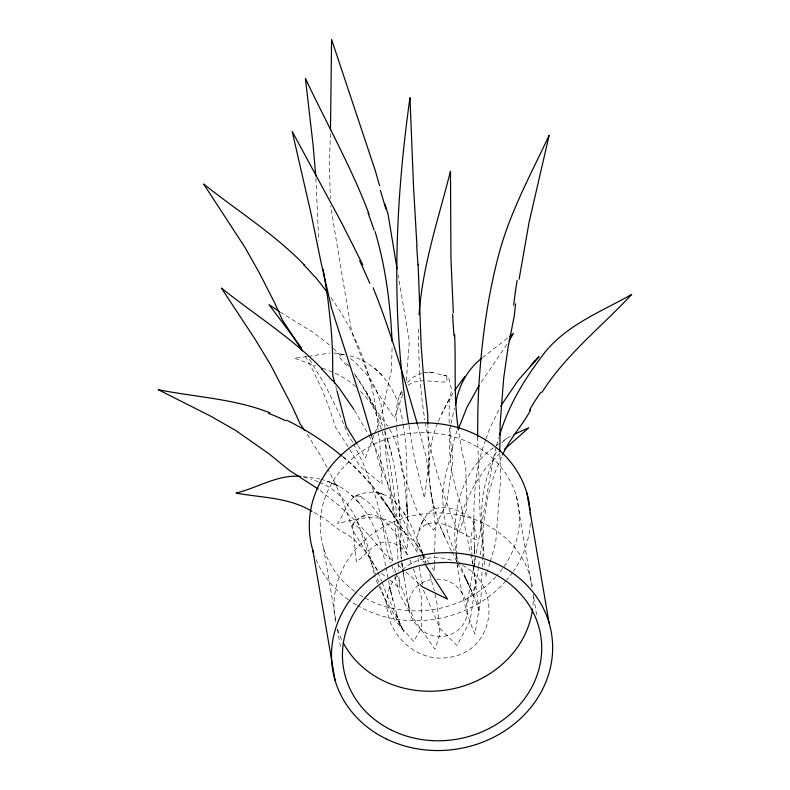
<?xml version="1.0" encoding="UTF-8"?>
<svg xmlns="http://www.w3.org/2000/svg" width="790" height="790" viewBox="0 0 790 790"><rect width="100%" height="100%" fill="white"/><g stroke="black" fill="none" stroke-linecap="round" stroke-linejoin="round"><path stroke-width="0.59" stroke-dasharray="3.95 2.96" d="M477.634 436.979L480.33 521.835L483.826 557.246M418.68 328.996C418.364 359.42 420.053 389.924 424.803 420.004M434.589 565.344L434.579 571.506L430.204 564.781M434.599 564.119L434.609 555.498M474.593 553.77L474.731 546.009L474.583 553.948M434.678 551.943L435.339 525.034L428.229 471.107L426.314 457.43L417.742 425.415M330.418 133.727L329.46 164.873L330.319 199.041M437.423 423.272C422.808 460.017 428.308 501.838 444.869 536.933L440.672 527.453M428.851 473.368L429.266 457.983M481.969 571.96L481.021 597.033L474.928 634.054C465.33 612.299 460.629 588.58 457.242 565.067M482.186 566.993L482.68 558.204M473.793 568.731L474.444 558.49M406.297 380.622L409.339 341.053L398.061 274.762M482.749 557.157L483.589 547.46L482.028 530.376A895.021 340.964 27.3 0 1 481.999 505.906C482.7 486.383 489.869 468.016 496.969 450.211M473.97 566.618L474.227 563.458M478.552 566.825L475.896 585.044L467.028 603.293C475.639 557.019 484.122 510.695 492.318 464.382A976.223 445.333 -3 0 1 496.258 446.587M478.701 565.699L479.579 558.925M450.863 424.645L449.421 440.089L449.49 449.668L451.357 468.895L455.534 488.082L461.538 507.17L464.273 523.958L470.475 553.267M451.031 423.46L454.497 408.252M473.25 569.738L473.901 565.551M480.152 554.787L482.858 539.827L484.329 517.341L488.181 494.866L494.955 472.558L502.075 456.067M452.749 447.703C448.355 466.426 440.86 484.951 443.111 504.692C444.128 520.561 447.989 536.163 454.211 550.778M449.234 423.124A917.753 103.342 67.6 0 1 449.135 420.823L449.243 402.525L451.574 389.895L449.194 379.437L447.999 377.265L447.199 376.149L443.782 375.28L446.765 375.991L447.041 381.847L440.484 382.123L426.63 380.8M472.835 563.625C472.292 551.015 467.808 536.084 475.096 524.758L473.714 519.109C461.202 511.377 442.331 500.969 428.96 512.601C418.621 523.316 415.352 539.136 417.614 553.593M489.968 562.707L487.351 571.535M490.294 561.562L495.735 542.355L500.623 479.283L499.823 452.887M487.025 572.622L485.722 576.976L485.287 572.315M485.534 440.01C472.153 475.57 473.329 514.073 474.652 551.39M485.939 438.894L489.928 428.131L499.468 408.44M402.841 394.2L394.398 418.088L371.784 383.95L351.728 331.948L348.479 312.949A654.367 4.296 81 0 1 343.107 281.22L330.615 205.963M401.913 390.902C395.741 401.024 396.076 413.259 396.56 424.674M374.085 434.984L365.424 457.775L357.801 445.254M374.974 432.772L380.02 420.971L391.376 370.609L392.107 347.432M438.332 421.169L449.164 399.296L454.171 391.277M352.952 523.928L352.557 525.261L356.369 561.937C366.688 554.639 375.349 539.195 389.885 542.295C397.498 543.767 404.391 549.238 408.055 556.012C398.871 537.082 377.195 496.367 353.15 523.691L356.507 520.571M449.164 399.296L441.501 413.792M399.464 396.007L401.31 392.521M420.932 524.718L423.983 519.168L422.225 522.348M418.512 531.719L419.836 529.448L423.707 525.992M506.874 344.42L480.903 382.716M475.876 482.749L485.949 467.808L499.853 453.391M501.67 442.854L506.706 438.381L515.199 433.858M396.778 575.722C368.031 611.272 405.724 664.617 448.503 657.458C496.683 651.424 502.954 585.123 461.469 564.85M402.377 569.768C415.866 557.375 436.317 554.708 453.322 560.811M418.631 585.044C392.837 606.207 422.551 647.188 451.327 634.123C480.419 621.908 466.001 577.628 436.623 579.208M407.393 382.498L413.2 377.156L421.781 373.374M482.483 357.594L508.977 337.004M493.483 447.733C460.59 470.85 451.534 513.944 455.791 551.815M496.248 445.639L499.013 443.546M422.374 553C412.726 527.216 397.251 483.046 361.228 493.878C347.047 496.663 345.339 513.648 337.478 523.365C356.428 519.672 377.729 511.821 395.089 524.787C405.191 533.171 416.379 541.13 421.584 553.78M506.706 438.381L501.917 441.6M408.025 385.194L413.624 382.054L423.223 380.652M421.356 583.415L424.99 581.243L432.249 579.238M361.218 517.114L367.933 514.557M354.532 496.347L357.722 495.794M427.815 523.711C446.232 519.03 460.817 535.087 477.407 539.916L472.993 521.716L472.973 518.754L473.714 519.109M308.278 356.409L329.786 353.051M307.132 356.626L294.245 358.166L315.595 365.81M432.594 372.594L424.744 372.623L432.594 372.594L446.765 375.991M333.913 352.972L345.467 354.848M302.955 476.538L319.743 479.007M339.601 353.604L344.539 355.233M320.868 479.342C360.882 488.082 379.625 530.09 385.787 566.746M349.901 355.885C380.385 363.321 399.069 392.887 402.801 422.611M322.389 368.16C334.338 372.426 346.267 377.808 355.569 386.636M318.34 481.91L312.06 479.086M319.377 482.344C338.199 489.474 351.343 506.508 358.739 524.679C363.933 541.308 369.049 557.819 375.704 573.945M313.956 512.552C326.616 518.329 335.592 529.211 348.222 534.998C360.724 543.984 370.006 556.723 376.949 570.321M280.322 312.168L313.087 332.363L331.05 346.129M320.236 490.472L338.782 505.373L355.727 521.084L370.984 537.476L384.858 554.353L394.417 562.075M381.471 573.333L385.155 576.285M389.717 579.998L399.908 588.362L398.703 574.468M342.86 456.956C375.102 483.273 396.165 519.652 418.493 554.106M397.795 564.939L403.236 569.659M343.028 456.64C369.75 478.069 389.203 506.588 406.672 535.669M419.204 583.869L404.125 570.439M374.312 367.992L383.012 376.149M333.429 348.37L341.813 357.238M360.457 391.475C371.32 401.804 378.805 414.839 388.088 426.452M357.159 500.85L360.23 504.05L351.797 495.261M361.297 497.433C383.792 510.31 387.831 539.402 393.094 562.618M346.731 363.281L349.447 366.886M383.14 499.576L380.731 496.16L400.352 525.952M354.266 373.512C366.076 390.072 375.833 408.144 383.14 427.133M309.483 359.302L325.085 385.056L339.888 414.908L347.166 432.93L353.021 442.913M330.921 297.534C358.64 336.244 375.181 382.192 377.995 429.701M419.164 555.133L424.516 563.369M422.769 553.464L408.578 532.035L379.931 465.853L372.564 439.359A751.892 89.26 66.9 0 0 371.616 435.991M423.391 554.402L429.582 563.833M386.922 504.84L394.901 517.095M307.29 434.332L320.187 454.951L327.416 468.036M355.51 375.852C393.558 429.296 393.726 496.456 401.33 558.925M354.552 410.454L368.446 434.51M348.064 446.755L335.483 427.123L329.637 409.052L322.34 390.349L313.255 370.905L304.663 354.907M377.729 570.38L353.278 531.206L344.025 503.892L335.79 484.784L327.939 469.023M349.753 449.52L359.934 466.288L382.123 484.28L379.852 443.664L378.41 433.157M403.315 511.851L409.941 523.178M365.622 390.862L374.104 406.465M457.687 563.181C465.725 579.05 474.938 594.821 479.283 612.201L473.467 568.346M353.555 443.941L363.272 463.523L375.132 495.587A1305.426 587.493 2.8 0 1 383.318 528.411L387.011 550.462L391.05 562.885M451.742 551.726L456.59 561.098M368.96 435.527C390.556 473.724 395.276 518.082 398.061 560.999M389.776 429.187C403.641 454.892 404.826 484.586 407.245 513.046C407.926 525.459 408.746 537.871 406.791 550.215L394.013 511.327L385.875 454.428L384.789 424.023L381.57 405.922L376.208 389.865L372.633 382.755L368.416 376.336L355.243 362.413A326.961 99.836 -46.6 0 0 349.565 358.038M402.357 628.791L398.802 621.078L404.016 632.049L384.888 598.455L380.286 586.536M451.238 550.679L443.052 532.845M377.877 583.8L375.211 578.3L374.519 575.071M455.978 554.985L468.45 584.165L464.421 575.821L471.788 591.483M466.347 579.85L474.899 598.879M378.943 585.992L393.835 619.044L413.713 641.51L421.722 627.428L421.455 597.675L417.693 582.981A757.403 70.932 -89.2 0 0 412.716 566.983M422.058 554.827L425.346 562.322M377.916 572.464L381.669 581.163M423.46 590.189L440.089 628.603L456.956 645.42L470.03 621.394L475.738 583.168L473.299 567.289M395.672 572.365L393.924 567.003M396.116 573.412L413.772 618.846L434.905 649.202L440.05 634.182L437.156 604.212L434.658 592.026M410 560.12L411.936 564.909M382.103 582.279L386.3 593.685L400.826 625.562L395.849 612.862L397.656 617.533L389.51 586.21L392.719 600.38M422.462 553.276L418.789 543.283M422.848 554.304L425.899 562.944M422.769 554.076L424.358 558.402M378.677 582.161L376.771 576.907M384.71 431.538C398.802 469.319 400.036 509.965 400.905 549.81L400.629 544.409L401.606 558.876M429.73 574.33L434.382 590.92M391.633 564.889L393.726 572.276M387.327 439.26L391.86 455.652M335.74 386.29L336.639 389.598M394.931 576.69L399.77 594.485L409.339 611.677L401.616 561.344M430.955 493L434.332 508.217M470.692 554.284L472.756 564.05M374.292 573.994C369.414 557.651 368.881 537.101 355.796 524.906L353.782 524.698L353.466 523.859A392.966 7.643 89.7 0 0 352.962 525.686M390.695 591.443L386.034 567.872M422.364 584.491L419.036 565.433M403.196 424.892C408.391 453.193 406.287 482.098 407.176 510.705L406.939 504.622L407.512 518.517M516.305 495.903L531.897 587.098M536.637 614.887L533.132 594.347A99.945 88.816 -9.7 0 1 532.727 607.767M425.208 422.383C432.071 460.56 443.546 497.838 458.802 533.477L466.732 508.582L465.784 467.631L461.775 450.389L458.546 431.103M323.456 547.638L335.957 620.772M337.399 629.166L340.697 648.491M408.983 425.563L414.375 457.637L424.467 498.085L428.763 465.004L427.894 425.494M401.774 562.529L403.078 572.019M403.236 573.204L403.888 577.944M418.048 557.957L418.858 564.277M455.929 554.244L456.798 561.838M457.074 561.838C454.359 538.405 458.941 514.636 470.149 493.947A447.466 205.726 24.7 0 1 475.728 482.68M457.183 562.914L457.726 568.296M484.161 560.712L484.853 567.645M402.021 563.349L402.337 566.697M396.659 426.995L397.982 442.647L401.735 469.922L417.061 510.844L433.542 530.041L446.656 502.954L452.877 460.619L450.873 443.536A917.753 103.342 67.6 0 1 449.5 427.904M398.881 500.139L399.779 516.601M315.901 178.204L318.656 240.585M398.18 563.448L398.525 570.795M406.939 504.622L407.383 515.771M341.557 639.436A99.945 88.816 -9.7 0 1 337.537 629.126M335.691 622.046A99.945 88.816 -9.7 0 1 418.542 514.567A99.945 88.816 -9.7 0 1 532.579 588.195M354.641 591.394A99.945 88.816 -9.7 0 1 341.724 469.25A99.945 88.816 -9.7 0 1 478.148 447.456A99.945 88.816 -9.7 0 1 503.24 567.645M502.549 568.602A99.945 88.816 -9.7 0 1 496.574 575.95M495.765 576.828A99.945 88.816 -9.7 0 1 363.993 597.477M362.916 596.855A99.945 88.816 -9.7 0 1 355.638 592.115M530.307 523.227A110.916 98.562 -9.7 0 1 513.322 571.348M512.651 572.315A110.916 98.562 -9.7 0 1 506.765 579.86M505.975 580.778A110.916 98.562 -9.7 0 1 357.594 605.644M356.557 605.031A110.916 98.562 -9.7 0 1 349.506 600.499M348.538 599.808A110.916 98.562 -9.7 0 1 314.815 556.288M452.285 447.733A374.114 200.62 -11.2 0 1 456.956 431.004M496.545 445.481A976.223 445.333 -3 0 1 498.776 437.749M357.673 496.021A394.338 48.052 -77.3 0 1 361.405 496.959M303.953 477.308A331.237 102.68 -47.3 0 1 311.823 479.362M423.746 526.081A258.932 55.379 66.3 0 1 427.795 523.681M339.69 357.574A646.309 248.05 -2.2 0 1 347.975 367.666M401.794 393.548A469.813 91.373 66.4 0 1 402.416 392.423M379.397 493.256L375.22 492.239L384.118 494.451L379.397 493.256M334.891 484.497L327.603 481.337L339.127 486.383L334.891 484.497"/><path stroke-width="1.19" d="M477.634 436.979L477.792 414.582A1192.93 508.701 -52.2 0 1 479.885 371.073C482.986 331.603 488.704 292.231 498.944 253.946C509.994 212.233 530.91 174.225 549.129 135.386L529.083 222.316L519.109 279.196M499.794 451.732L500.208 423.173L503.665 378.361L508.049 347.481L514.231 316.168L515.594 303.854M330.487 130.172L331.593 39.5L375.28 170.65L379.635 185.828M419.075 314.618C422.512 265.529 438.519 218.583 450.468 171.183L450.962 259.13L453.322 312.662M455.553 404.776C458.161 386.745 467.166 369.631 481.663 358.314M458.378 428.931L466.989 407.196L479.105 385.49M502.598 454.981C509.55 438.519 522.437 425.701 530.584 410.01M509.145 340.767L513.441 333.429L509.866 336.293M500.623 406.267L517.954 380.533L539.047 356.567L530.317 366.175L535.116 360.852M464.836 376.484L454.803 390.28M541.97 392.334C565.946 354.532 601.565 326.833 631.724 294.413C601.891 311.309 568.237 324.206 545.742 351.293C526.93 375.447 510.281 401.784 500.909 431.143A976.223 445.333 -3 0 0 499.468 435.547M504.306 449.5L528.787 427.765L515.199 433.858M300.595 476.36C277.774 474.346 257.57 487.884 236.032 493.059C261.52 497.828 289.179 497.266 311.902 511.377M269.874 412.824C234.265 398.644 195.486 397.182 158.276 389.697L210.525 416.083L235.43 430.293L269.035 453.825L289.11 470.198L318.251 489.059M286.731 420.211C306.441 430.007 325.194 441.857 341.942 456.176M279.364 311.556L269.084 304.693L301.434 347.837M420.112 584.659L422.818 587.039L447.505 599.126L425.158 564.415M304.298 264.867C274.199 233.87 237.267 210.802 203.603 184.011L245.256 247.843L259.367 272.945L274.565 302.708L282.277 319.772L302.392 350.869M322.083 368.96C291.994 337.952 255.061 314.884 221.398 288.093L255.101 339.226L270.447 364.546L292.359 406.791L300.072 423.855L304.663 430.52M315.111 276.648L327.514 292.586M332.906 380.74L338.88 387.693L353.959 409.487M357.169 444.227L346.375 426.817L336.945 390.704M362.827 264.857L341.645 222.82L292.182 131.426L311.132 214.001L320.997 262.25L331.612 308.465L360.388 397.765A751.892 89.26 66.9 0 1 371.616 435.991M373.127 287.787C391.09 332.126 404.085 378.39 417.436 424.309M369.068 214.208C351.451 167.362 326.685 123.615 305.404 78.398L312.988 144.136L315.783 175.874M375.112 231.579C385.668 267.109 390.438 304.348 392.047 341.339M384.957 203.988L388.078 214.396L397.054 268.738M334.921 383.318L332.788 375.764L332.6 355.895A654.367 130.982 67 0 0 330.576 323.219L327.899 299.38L323.179 269.331M526.89 493.059L549.08 622.915M312.88 550.472L335.079 680.328M408.628 423.43C390.655 315.595 394.793 205.528 409.98 97.624L413.506 186.47L416.913 245.305M458.407 429.918C453.5 398.269 456.037 366.165 454.615 334.397M418.127 264.294L421.179 346.435L424.013 382.597L427.726 413.891L427.864 424.358M532.579 609.001A99.945 88.816 -9.7 0 1 449.372 689.502A99.945 88.816 -9.7 0 1 343.225 642.764M529.853 507.506A110.916 98.562 -9.7 0 1 530.11 509.965M530.297 512.424A110.916 98.562 -9.7 0 1 530.416 514.873M313.6 552.803A110.916 98.562 -9.7 0 1 397.36 425.78A110.916 98.562 -9.7 0 1 529.527 505.057M359.667 260.779A399.997 38.631 62.5 0 1 369.839 283.294M321.441 368.772A249.788 66.864 33.7 0 1 332.264 380.523M385.787 208.609A354.838 20.056 76.6 0 1 380.415 190.4M529.606 409.951A483.944 249.452 -7.3 0 1 540.854 392.205M268.679 413.377A384.207 157.319 -8.5 0 1 285.605 420.675M417.979 264.966A286.029 40.369 -88.5 0 1 416.755 245.927M513.668 305.187A588.56 264.433 -57.3 0 1 517.095 280.49M454.013 335.809A304.584 75.04 -81.4 0 1 452.66 314.025M368.012 212.806A354.838 52.693 62.6 0 1 374.095 230.147M303.646 264.68A249.788 66.864 33.7 0 1 314.469 276.441M391.672 730.237A99.945 88.816 -9.7 0 0 541.723 648.718A99.945 88.816 -9.7 0 0 392.837 575.91A99.945 88.816 -9.7 0 0 391.672 730.237M386.142 738.867A110.916 98.562 -9.7 0 0 552.654 648.402A110.916 98.562 -9.7 0 0 387.436 567.595A110.916 98.562 -9.7 0 0 386.142 738.867"/></g></svg>
